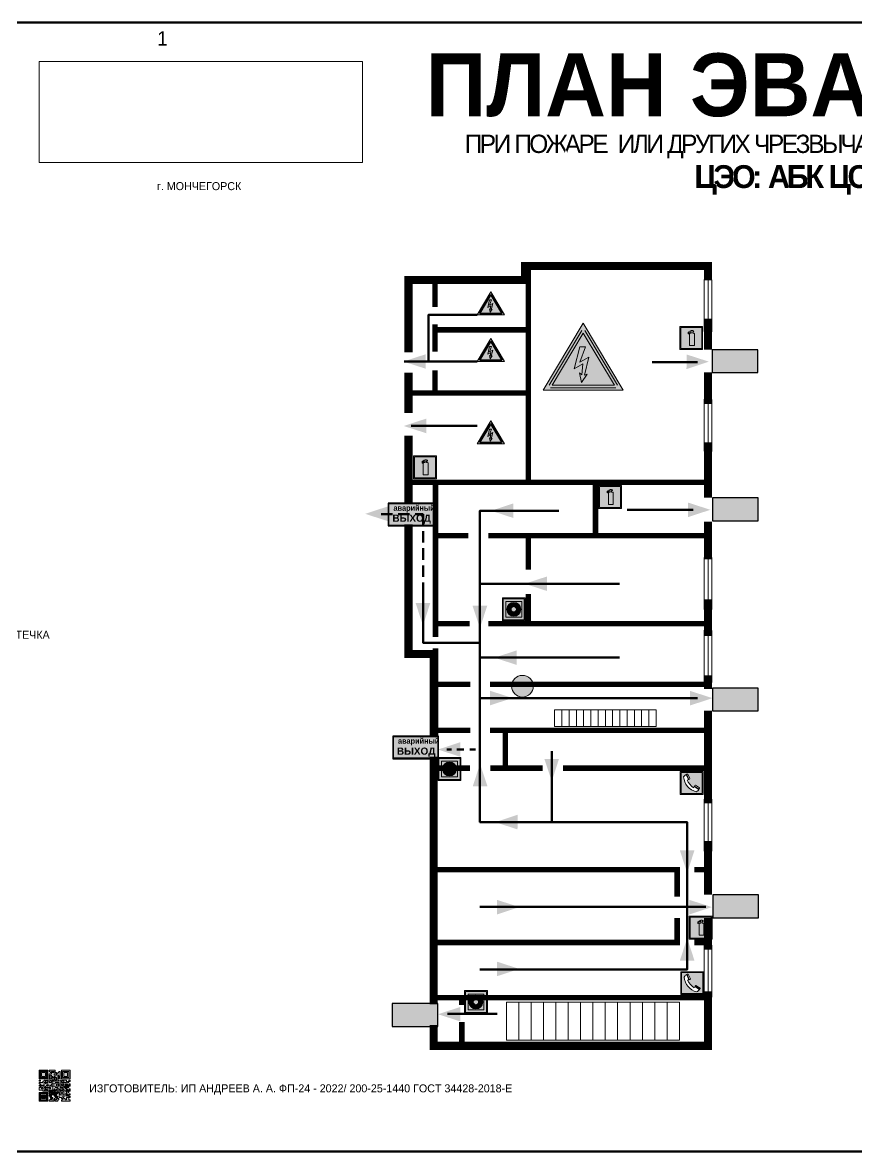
# Model space of a CAD drawing. Header units: millimetres. Extents: x 13114 to 67229, y 22859 to 38520.
# Drawn here: x 37731.3 to 38023.1, y 25084 to 25479 of the extents above; entities that cross this region are included whole.
import ezdxf

# ---------------------------------------------------------------- set-up
doc = ezdxf.new("R2010")
doc.units = ezdxf.units.MM
doc.linetypes.add('{ Wide Dash }', pattern=[12, 4, -2, 4, -2])
doc.layers.add('План_Штампы', color=7, linetype='Continuous')
doc.styles.add('обычный', font='arial.ttf')
picture_1 = doc.add_image_def('image1.jpg', size_in_pixel=(337, 105))

# ---------------------------------------------------------------- blocks, each defined once
blk = doc.blocks.new('QR')
at = {"lineweight": 0}
h = blk.add_hatch(color=256, dxfattribs=at)
h.dxf.hatch_style = 1
h.paths.add_polyline_path([(9241.16, 2687.38), (9242.01, 2687.38), (9242.01, 2687.83), (9241.59, 2687.83), (9241.59, 2688.68), (9239.45, 2688.68), (9239.45, 2688.25), (9239.86, 2688.25), (9239.86, 2687.83), (9240.29, 2687.83), (9240.29, 2688.25), (9241.16, 2688.25), (9241.16, 2687.83), (9240.29, 2687.83), (9240.29, 2687.38), (9239.45, 2687.38), (9239.45, 2685.22), (9238.57, 2685.22), (9238.57, 2684.8), (9239.02, 2684.8), (9239.02, 2684.37), (9238.13, 2684.37), (9238.13, 2683.92), (9239.02, 2683.92), (9239.02, 2683.5), (9239.44, 2683.5), (9239.44, 2682.64), (9239.87, 2682.64), (9239.87, 2682.18), (9239.44, 2682.18), (9239.44, 2682.64), (9238.13, 2682.64), (9238.13, 2681.76), (9237.71, 2681.76), (9237.71, 2682.64), (9238.13, 2682.64), (9238.13, 2683.07), (9237.27, 2683.07), (9237.27, 2683.51), (9237.71, 2683.51), (9237.71, 2684.37), (9238.13, 2684.37), (9238.13, 2685.22), (9237.71, 2685.22), (9237.71, 2684.8), (9237.28, 2684.8), (9237.28, 2684.38), (9235.98, 2684.38), (9235.98, 2683.92), (9236.4, 2683.92), (9236.4, 2683.49), (9236.84, 2683.49), (9236.84, 2683.07), (9236.4, 2683.07), (9236.4, 2682.64), (9235.98, 2682.64), (9235.98, 2681.76), (9237.29, 2681.76), (9237.29, 2681.33), (9239.43, 2681.33), (9239.43, 2681.76), (9240.74, 2681.76), (9240.74, 2683.05), (9239.87, 2683.05), (9239.87, 2683.5), (9240.29, 2683.5), (9240.29, 2683.91), (9240.74, 2683.91), (9240.74, 2684.81), (9240.29, 2684.81), (9240.29, 2684.79), (9240.29, 2684.37), (9239.45, 2684.37), (9239.45, 2684.8), (9239.87, 2684.8), (9239.87, 2685.21), (9240.74, 2685.21), (9240.74, 2686.1), (9240.29, 2686.1), (9240.29, 2685.64), (9239.86, 2685.64), (9239.86, 2686.95), (9240.29, 2686.95), (9240.29, 2686.52), (9240.74, 2686.52), (9240.74, 2686.1), (9241.16, 2686.1), (9241.16, 2686.53), (9241.59, 2686.53), (9241.59, 2686.1), (9242.02, 2686.1), (9242.02, 2685.21), (9241.59, 2685.21), (9241.59, 2686.1), (9241.16, 2686.1), (9241.16, 2685.21), (9240.74, 2685.21), (9240.74, 2684.81), (9242.89, 2684.81), (9242.89, 2685.22), (9242.47, 2685.22), (9242.47, 2686.11), (9242.89, 2686.11), (9242.89, 2686.52), (9242.46, 2686.52), (9242.46, 2686.95), (9242.89, 2686.95), (9242.89, 2686.52), (9243.32, 2686.52), (9243.32, 2688.26), (9242.9, 2688.26), (9242.9, 2687.83), (9242.47, 2687.83), (9242.47, 2687.38), (9242.01, 2687.38), (9242.01, 2686.94), (9241.16, 2686.94)])
h.paths.add_polyline_path([(9239.02, 2682.18), (9239.02, 2681.76), (9238.54, 2681.76), (9238.54, 2682.18)], flags=16)
h.paths.add_polyline_path([(9237.27, 2682.65), (9237.27, 2682.19), (9236.83, 2682.19), (9236.83, 2682.65)], flags=16)
h = blk.add_hatch(color=256, dxfattribs=at)
h.dxf.hatch_style = 1
h.paths.add_polyline_path([(9238.15, 2687.83), (9236.83, 2687.83), (9236.83, 2686.52), (9238.15, 2686.52)], flags=0)
h.paths.add_polyline_path([(9239.01, 2685.65), (9239.01, 2688.68), (9235.98, 2688.68), (9235.98, 2685.65)])
h.paths.add_polyline_path([(9236.41, 2686.1), (9236.41, 2688.26), (9238.56, 2688.26), (9238.56, 2686.1)], flags=16)
h.paths.add_polyline_path([(9236.83, 2686.52), (9236.83, 2687.83), (9238.15, 2687.83), (9238.15, 2686.52)], flags=0)
h = blk.add_hatch(color=256, dxfattribs=at)
h.dxf.hatch_style = 1
h.paths.add_polyline_path([(9243.32, 2686.11), (9242.89, 2686.11), (9242.89, 2685.64), (9243.32, 2685.64)])
h.paths.add_polyline_path([(9239.02, 2683.07), (9239.02, 2683.5), (9238.56, 2683.5), (9238.56, 2683.07)])
h.paths.add_polyline_path([(9236.4, 2684.8), (9236.4, 2685.22), (9235.98, 2685.22), (9235.98, 2684.8)])
h.paths.add_polyline_path([(9236.4, 2683.07), (9236.4, 2683.49), (9235.98, 2683.49), (9235.98, 2683.07)])
h = blk.add_hatch(color=256, dxfattribs=at)
h.dxf.hatch_style = 1
h.paths.add_polyline_path([(9238.15, 2686.52), (9238.15, 2687.83), (9236.83, 2687.83), (9236.83, 2686.52)])
h.paths.add_polyline_path([(9245.91, 2686.52), (9245.91, 2687.83), (9244.59, 2687.83), (9244.59, 2686.52)], flags=0)
h.paths.add_polyline_path([(9246.77, 2685.65), (9246.77, 2688.68), (9243.74, 2688.68), (9243.74, 2685.65)])
h.paths.add_polyline_path([(9244.17, 2686.1), (9244.17, 2688.26), (9246.32, 2688.26), (9246.32, 2686.1)], flags=16)
h.paths.add_polyline_path([(9244.59, 2686.52), (9244.59, 2687.83), (9245.91, 2687.83), (9245.91, 2686.52)], flags=0)
h = blk.add_hatch(color=256, dxfattribs=at)
h.dxf.hatch_style = 1
h.paths.add_polyline_path([(9240.75, 2681.76), (9240.75, 2681.35), (9241.17, 2681.35), (9241.17, 2681.76)])
h.paths.add_polyline_path([(9241.6, 2682.18), (9241.17, 2682.18), (9241.17, 2681.76), (9241.6, 2681.76)])
h.paths.add_polyline_path([(9242.47, 2681.34), (9242.47, 2682.19), (9242.02, 2682.19), (9242.02, 2681.76), (9241.6, 2681.76), (9241.6, 2681.34)])
h.paths.add_polyline_path([(9239.87, 2678.3), (9239.44, 2678.3), (9239.44, 2677.89), (9241.17, 2677.89), (9241.17, 2678.3), (9240.28, 2678.3), (9240.28, 2678.73), (9239.87, 2678.73)])
h.paths.add_polyline_path([(9240.75, 2678.73), (9240.75, 2679.19), (9240.28, 2679.19), (9240.28, 2678.73)])
h.paths.add_polyline_path([(9241.6, 2678.73), (9241.17, 2678.73), (9241.17, 2678.3), (9241.6, 2678.3)])
h.paths.add_polyline_path([(9242.02, 2678.3), (9241.6, 2678.3), (9241.6, 2677.89), (9242.48, 2677.89), (9242.48, 2678.31), (9242.9, 2678.31), (9242.9, 2678.73), (9242.02, 2678.73)])
h.paths.add_polyline_path([(9246.36, 2684.37), (9246.36, 2684.79), (9245.93, 2684.79), (9245.93, 2684.37)])
h.paths.add_polyline_path([(9246.78, 2685.2), (9246.36, 2685.2), (9246.36, 2684.79), (9246.78, 2684.79)])
h.paths.add_polyline_path([(9245.91, 2687.83), (9244.59, 2687.83), (9244.59, 2686.52), (9245.91, 2686.52)])
h = blk.add_hatch(color=256, dxfattribs=at)
h.dxf.hatch_style = 1
h.paths.add_polyline_path([(9243.32, 2682.64), (9243.32, 2683.07), (9244.62, 2683.07), (9244.62, 2684.37), (9243.74, 2684.37), (9243.74, 2684.8), (9244.62, 2684.8), (9244.62, 2684.37), (9245.48, 2684.37), (9245.48, 2685.22), (9243.32, 2685.22), (9243.32, 2683.5), (9242.89, 2683.5), (9242.89, 2683.06), (9242.01, 2683.06), (9242.01, 2683.91), (9242.47, 2683.91), (9242.47, 2683.5), (9242.89, 2683.5), (9242.89, 2684.38), (9241.59, 2684.38), (9241.59, 2683.91), (9240.74, 2683.91), (9240.74, 2683.05), (9241.59, 2683.05), (9241.59, 2682.64), (9242.47, 2682.64), (9242.47, 2682.19), (9242.91, 2682.19), (9242.91, 2681.34), (9242.48, 2681.34), (9242.48, 2680.91), (9242.91, 2680.91), (9242.91, 2679.17), (9243.75, 2679.17), (9243.75, 2678.73), (9244.2, 2678.73), (9244.2, 2678.3), (9243.75, 2678.3), (9243.75, 2677.88), (9246.78, 2677.88), (9246.78, 2678.3), (9246.35, 2678.3), (9246.35, 2679.19), (9245.48, 2679.19), (9245.48, 2678.31), (9245.05, 2678.31), (9245.05, 2678.73), (9244.62, 2678.73), (9244.62, 2679.19), (9244.2, 2679.19), (9244.2, 2679.61), (9245.05, 2679.61), (9245.05, 2680.46), (9245.48, 2680.46), (9245.48, 2681.34), (9245.04, 2681.34), (9245.04, 2681.76), (9244.63, 2681.76), (9244.63, 2682.19), (9244.21, 2682.19), (9244.21, 2681.76), (9243.32, 2681.76), (9243.32, 2682.19), (9244.21, 2682.19), (9244.21, 2682.64)])
h.paths.add_polyline_path([(9243.75, 2683.49), (9243.75, 2683.92), (9244.21, 2683.92), (9244.21, 2683.49)], flags=16)
h.paths.add_polyline_path([(9243.32, 2681.34), (9244.63, 2681.34), (9244.63, 2680.04), (9243.32, 2680.04)], flags=16)
h.paths.add_polyline_path([(9243.76, 2680.89), (9244.18, 2680.89), (9244.18, 2680.48), (9243.76, 2680.48)], flags=0)
h = blk.add_hatch(color=256, dxfattribs=at)
h.dxf.hatch_style = 1
h.paths.add_polyline_path([(9246.36, 2683.07), (9246.78, 2683.07), (9246.78, 2683.92), (9246.36, 2683.92), (9246.36, 2683.49), (9245.92, 2683.49), (9245.92, 2683.92), (9245.06, 2683.92), (9245.06, 2683.49), (9245.48, 2683.49), (9245.48, 2683.07), (9244.62, 2683.07), (9244.62, 2682.65), (9245.05, 2682.65), (9245.05, 2682.18), (9245.48, 2682.18), (9245.48, 2682.65), (9246.36, 2682.65)])
h.paths.add_polyline_path([(9246.78, 2682.18), (9246.36, 2682.18), (9246.36, 2681.75), (9245.92, 2681.75), (9245.92, 2682.18), (9245.48, 2682.18), (9245.48, 2681.34), (9245.48, 2681.34), (9245.94, 2681.34), (9245.94, 2680.91), (9246.36, 2680.91), (9246.36, 2681.34), (9246.78, 2681.34)])
h = blk.add_hatch(color=256, dxfattribs=at)
h.dxf.hatch_style = 1
h.paths.add_polyline_path([(9235.98, 2680.9), (9235.98, 2677.86), (9239.02, 2677.86), (9239.02, 2680.9)])
h.paths.add_polyline_path([(9238.57, 2680.48), (9238.57, 2678.32), (9236.41, 2678.32), (9236.41, 2680.48)], flags=16)
h.paths.add_polyline_path([(9238.15, 2680.05), (9238.15, 2678.74), (9236.83, 2678.74), (9236.83, 2680.05)], flags=0)
h = blk.add_hatch(color=256, dxfattribs=at)
h.dxf.hatch_style = 1
h.paths.add_polyline_path([(9238.15, 2680.05), (9236.83, 2680.05), (9236.83, 2678.74), (9238.15, 2678.74)])
h = blk.add_hatch(color=256, dxfattribs=at)
h.dxf.hatch_style = 1
h.paths.add_polyline_path([(9242.02, 2680.46), (9242.48, 2680.46), (9242.48, 2680.91), (9241.58, 2680.91), (9241.58, 2681.35), (9241.17, 2681.35), (9241.17, 2680.91), (9240.75, 2680.91), (9240.75, 2681.33), (9239.43, 2681.33), (9239.43, 2680.46), (9239.86, 2680.46), (9239.86, 2680.92), (9240.3, 2680.92), (9240.3, 2680.46), (9239.86, 2680.46), (9239.86, 2680.04), (9239.44, 2680.04), (9239.44, 2679.62), (9239.86, 2679.62), (9239.86, 2679.19), (9240.29, 2679.19), (9240.29, 2680.03), (9241.18, 2680.03), (9241.18, 2680.47), (9241.6, 2680.47), (9241.6, 2680.03), (9241.18, 2680.03), (9241.18, 2679.61), (9241.6, 2679.61), (9241.6, 2679.19), (9242.47, 2679.19), (9242.47, 2679.6), (9242.02, 2679.6)])
h = blk.add_hatch(color=256, dxfattribs=at)
h.dxf.hatch_style = 1
h.paths.add_polyline_path([(9244.18, 2680.48), (9244.18, 2680.89), (9243.76, 2680.89), (9243.76, 2680.48)])
h = blk.add_hatch(color=256, dxfattribs=at)
h.dxf.hatch_style = 1
h.paths.add_polyline_path([(9245.93, 2680.04), (9245.93, 2680.46), (9245.48, 2680.46), (9245.48, 2679.62), (9246.35, 2679.62), (9246.35, 2680.04)])
h.paths.add_polyline_path([(9246.78, 2680.04), (9246.78, 2680.46), (9246.35, 2680.46), (9246.35, 2680.04)])
h.paths.add_polyline_path([(9246.78, 2679.18), (9246.78, 2679.62), (9246.35, 2679.62), (9246.35, 2679.18)])
for points in [[(9237.71, 2685.22), (9238.13, 2685.22), (9238.13, 2684.37), (9237.71, 2684.37), (9237.71, 2683.51), (9237.27, 2683.51), (9237.27, 2683.07), (9238.13, 2683.07), (9238.13, 2682.64), (9237.71, 2682.64), (9237.71, 2681.76), (9238.13, 2681.76), (9238.13, 2682.64), (9239.44, 2682.64), (9239.44, 2683.5), (9239.02, 2683.5), (9239.02, 2683.07), (9238.56, 2683.07), (9238.56, 2683.5), (9239.02, 2683.5), (9239.02, 2683.92), (9238.13, 2683.92), (9238.13, 2684.37), (9239.02, 2684.37), (9239.02, 2684.8), (9238.57, 2684.8), (9238.57, 2685.22), (9239.45, 2685.22), (9239.45, 2687.38), (9240.29, 2687.38), (9240.29, 2687.83), (9239.86, 2687.83), (9239.86, 2688.25), (9239.45, 2688.25), (9239.45, 2688.68), (9241.59, 2688.68), (9241.59, 2687.83), (9242.01, 2687.83), (9242.01, 2687.38), (9242.47, 2687.38), (9242.47, 2687.83), (9242.9, 2687.83), (9242.9, 2688.26), (9243.32, 2688.26), (9243.32, 2686.52), (9242.89, 2686.52), (9242.89, 2686.11), (9243.32, 2686.11), (9243.32, 2685.64), (9242.89, 2685.64), (9242.89, 2686.11), (9242.47, 2686.11), (9242.47, 2685.22), (9242.89, 2685.22), (9242.89, 2684.81), (9240.74, 2684.81), (9240.74, 2683.91), (9241.59, 2683.91), (9241.59, 2684.38), (9242.89, 2684.38), (9242.89, 2683.5), (9242.47, 2683.5), (9242.47, 2683.91), (9242.01, 2683.91), (9242.01, 2683.06), (9242.89, 2683.06), (9242.89, 2683.5), (9243.32, 2683.5), (9243.32, 2685.22), (9245.48, 2685.22), (9245.48, 2684.37), (9244.62, 2684.37), (9244.62, 2683.07), (9245.48, 2683.07), (9245.48, 2683.49), (9245.06, 2683.49), (9245.06, 2683.92), (9245.92, 2683.92), (9245.92, 2683.49), (9246.36, 2683.49), (9246.36, 2683.92), (9246.78, 2683.92), (9246.78, 2683.07), (9246.36, 2683.07), (9246.36, 2682.65), (9245.48, 2682.65), (9245.48, 2682.18), (9245.92, 2682.18), (9245.92, 2681.75), (9246.36, 2681.75), (9246.36, 2682.18), (9246.78, 2682.18), (9246.78, 2681.34), (9246.36, 2681.34), (9246.36, 2680.91), (9245.94, 2680.91), (9245.94, 2681.34), (9245.48, 2681.34), (9245.48, 2680.46), (9245.93, 2680.46), (9245.93, 2680.04), (9246.35, 2680.04), (9246.35, 2680.46), (9246.78, 2680.46), (9246.78, 2680.04), (9246.78, 2680.04), (9246.35, 2680.04), (9246.35, 2679.62), (9246.78, 2679.62), (9246.78, 2679.18), (9246.35, 2679.18), (9246.35, 2678.3), (9246.78, 2678.3), (9246.78, 2677.88), (9243.75, 2677.88), (9243.75, 2678.3), (9244.2, 2678.3), (9244.2, 2678.73), (9243.75, 2678.73), (9243.75, 2679.17), (9242.91, 2679.17), (9242.91, 2680.91), (9242.48, 2680.91), (9242.48, 2680.46), (9242.02, 2680.46), (9242.02, 2679.6), (9242.47, 2679.6), (9242.47, 2679.19), (9241.6, 2679.19), (9241.6, 2679.61), (9241.18, 2679.61), (9241.18, 2680.03), (9240.29, 2680.03), (9240.29, 2679.19), (9240.75, 2679.19), (9240.75, 2678.73), (9240.28, 2678.73), (9240.28, 2678.3), (9241.17, 2678.3), (9241.17, 2678.73), (9241.6, 2678.73), (9241.6, 2678.3), (9242.02, 2678.3), (9242.02, 2678.73), (9242.9, 2678.73), (9242.9, 2678.31), (9242.48, 2678.31), (9242.48, 2677.89), (9241.6, 2677.89), (9241.6, 2678.3), (9241.17, 2678.3), (9241.17, 2677.89), (9239.44, 2677.89), (9239.44, 2678.3), (9239.87, 2678.3), (9239.87, 2678.73), (9240.28, 2678.73), (9240.28, 2679.19), (9240.29, 2679.19), (9239.86, 2679.19), (9239.86, 2679.62), (9239.44, 2679.62), (9239.44, 2680.04), (9239.86, 2680.04), (9239.86, 2680.46), (9239.43, 2680.46), (9239.43, 2681.33), (9237.29, 2681.33), (9237.29, 2681.76), (9235.98, 2681.76), (9235.98, 2682.64), (9236.4, 2682.64), (9236.4, 2683.07), (9235.98, 2683.07), (9235.98, 2683.49), (9236.4, 2683.49), (9236.4, 2683.92), (9235.98, 2683.92), (9235.98, 2684.38), (9237.28, 2684.38), (9237.28, 2684.8), (9237.71, 2684.8), (9237.71, 2685.22), (9237.92, 2685.22)], [(9240.74, 2686.1), (9240.74, 2686.52), (9240.29, 2686.52), (9240.29, 2686.95), (9239.86, 2686.95), (9239.86, 2685.64), (9240.29, 2685.64), (9240.29, 2686.1), (9240.74, 2686.1), (9240.74, 2686.52)], [(9240.74, 2683.05), (9240.74, 2681.76), (9239.43, 2681.76), (9239.43, 2681.33), (9240.75, 2681.33), (9240.75, 2681.35), (9240.75, 2680.91), (9241.17, 2680.91), (9241.17, 2681.35), (9241.58, 2681.35), (9241.58, 2680.91), (9242.48, 2680.91), (9242.48, 2681.34), (9242.91, 2681.34), (9242.91, 2682.19), (9242.47, 2682.19), (9242.47, 2682.64), (9241.59, 2682.64), (9241.59, 2683.05), (9240.74, 2683.05)], [(9240.74, 2685.21), (9239.87, 2685.21), (9239.87, 2684.8), (9239.45, 2684.8), (9239.45, 2684.37), (9240.29, 2684.37), (9240.29, 2684.79), (9240.29, 2684.81), (9240.74, 2684.81), (9240.74, 2685.21), (9239.87, 2685.21)], [(9240.74, 2683.91), (9240.29, 2683.91), (9240.29, 2683.5), (9239.87, 2683.5), (9239.87, 2683.05), (9240.74, 2683.05), (9240.74, 2683.91)], [(9241.6, 2681.76), (9242.02, 2681.76), (9242.02, 2682.19), (9242.47, 2682.19), (9242.47, 2681.34), (9241.6, 2681.34), (9241.6, 2681.76)], [(9244.62, 2683.07), (9243.32, 2683.07), (9243.32, 2682.64), (9244.21, 2682.64), (9244.21, 2682.19), (9243.32, 2682.19), (9243.32, 2681.76), (9244.21, 2681.76), (9244.21, 2682.19), (9244.63, 2682.19), (9244.63, 2681.76), (9245.04, 2681.76), (9245.04, 2681.34), (9245.48, 2681.34)], [(9244.62, 2684.37), (9244.62, 2684.8), (9243.74, 2684.8), (9243.74, 2684.37), (9244.62, 2684.37)], [(9245.48, 2682.18), (9245.05, 2682.18), (9245.05, 2682.65), (9244.62, 2682.65), (9244.62, 2683.07)], [(9245.48, 2682.18), (9245.48, 2681.34)], [(9239.86, 2680.46), (9239.86, 2680.92), (9240.3, 2680.92), (9240.3, 2680.46), (9239.86, 2680.46)], [(9245.48, 2680.46), (9245.05, 2680.46), (9245.05, 2679.61), (9244.2, 2679.61), (9244.2, 2679.19), (9244.62, 2679.19), (9244.62, 2678.73), (9245.05, 2678.73), (9245.05, 2678.31), (9245.48, 2678.31), (9245.48, 2679.19), (9246.35, 2679.19), (9246.35, 2679.07)], [(9246.35, 2679.62), (9245.48, 2679.62), (9245.48, 2680.46)], [(9245.48, 2680.46), (9245.48, 2679.62), (9246.35, 2679.62), (9246.35, 2680.04), (9245.93, 2680.04), (9245.93, 2680.46), (9245.48, 2680.46), (9245.48, 2679.62)], [(9246.35, 2679.62), (9246.35, 2679.18)]]:
    blk.add_lwpolyline(points, dxfattribs=at)
for points in [[(9235.98, 2685.65), (9239.01, 2685.65), (9239.01, 2688.68), (9235.98, 2688.68)], [(9236.41, 2688.26), (9238.56, 2688.26), (9238.56, 2686.1), (9236.41, 2686.1)], [(9236.83, 2687.83), (9238.15, 2687.83), (9238.15, 2686.52), (9236.83, 2686.52)], [(9240.29, 2687.83), (9241.16, 2687.83), (9241.16, 2688.25), (9240.29, 2688.25)], [(9240.29, 2688.25), (9241.16, 2688.25), (9241.16, 2687.83), (9240.29, 2687.83)], [(9241.16, 2686.1), (9240.74, 2686.1), (9240.74, 2685.21), (9241.16, 2685.21)], [(9242.01, 2687.38), (9241.16, 2687.38), (9241.16, 2686.94), (9242.01, 2686.94)], [(9241.16, 2687.38), (9242.01, 2687.38), (9242.01, 2686.94), (9241.16, 2686.94)], [(9241.16, 2686.53), (9241.59, 2686.53), (9241.59, 2686.1), (9241.16, 2686.1)], [(9241.59, 2686.1), (9242.02, 2686.1), (9242.02, 2685.21), (9241.59, 2685.21)], [(9242.89, 2686.52), (9242.46, 2686.52), (9242.46, 2686.95), (9242.89, 2686.95)], [(9243.74, 2685.65), (9246.77, 2685.65), (9246.77, 2688.68), (9243.74, 2688.68)], [(9244.17, 2688.26), (9246.32, 2688.26), (9246.32, 2686.1), (9244.17, 2686.1)], [(9244.59, 2687.83), (9245.91, 2687.83), (9245.91, 2686.52), (9244.59, 2686.52)], [(9235.98, 2684.8), (9236.4, 2684.8), (9236.4, 2685.22), (9235.98, 2685.22)], [(9236.4, 2683.07), (9236.84, 2683.07), (9236.84, 2683.49), (9236.4, 2683.49)], [(9236.83, 2682.19), (9237.27, 2682.19), (9237.27, 2682.65), (9236.83, 2682.65)], [(9238.54, 2682.18), (9239.02, 2682.18), (9239.02, 2681.76), (9238.54, 2681.76)], [(9239.44, 2682.64), (9239.87, 2682.64), (9239.87, 2682.18), (9239.44, 2682.18)], [(9241.17, 2682.18), (9241.6, 2682.18), (9241.6, 2681.76), (9241.17, 2681.76)], [(9243.75, 2683.92), (9244.21, 2683.92), (9244.21, 2683.49), (9243.75, 2683.49)], [(9245.93, 2684.79), (9246.36, 2684.79), (9246.36, 2684.37), (9245.93, 2684.37)], [(9246.36, 2685.2), (9246.78, 2685.2), (9246.78, 2684.79), (9246.36, 2684.79)], [(9235.98, 2677.86), (9239.02, 2677.86), (9239.02, 2680.9), (9235.98, 2680.9)], [(9236.41, 2680.48), (9238.57, 2680.48), (9238.57, 2678.32), (9236.41, 2678.32)], [(9236.83, 2680.05), (9238.15, 2680.05), (9238.15, 2678.74), (9236.83, 2678.74)], [(9240.75, 2681.76), (9241.17, 2681.76), (9241.17, 2681.35), (9240.75, 2681.35)], [(9241.18, 2680.03), (9241.6, 2680.03), (9241.6, 2680.47), (9241.18, 2680.47)], [(9243.32, 2680.04), (9244.63, 2680.04), (9244.63, 2681.34), (9243.32, 2681.34)], [(9243.76, 2680.89), (9244.18, 2680.89), (9244.18, 2680.48), (9243.76, 2680.48)]]:
    blk.add_lwpolyline(points, close=True, dxfattribs=at)
blk = doc.blocks.new('A$C54414219')
at = {"true_color": 0xffffff}
h = blk.add_hatch(color=7, dxfattribs=at)
h.paths.add_polyline_path([(2.39, -9.45), (2.39, -18.3), (11.23, -18.3), (11.23, -9.45)], flags=0)
h.paths.add_polyline_path([(10.71, -13.87, -1), (2.92, -13.87, -1)], flags=0)
h.paths.add_polyline_path([(8.3, -13.87, -1), (5.33, -13.87, -1)], flags=0)
h.paths.add_polyline_path([(0.41, -7.47), (0.41, -20.27), (13.21, -20.27), (13.21, -7.47)])
h.paths.add_polyline_path([(0.92, -19.77), (12.71, -19.77), (12.71, -7.98), (0.92, -7.98)], flags=16)
h.paths.add_polyline_path([(11.23, -9.45), (11.23, -18.3), (2.39, -18.3), (2.39, -9.45)], flags=0)
at = {"lineweight": 5}
h = blk.add_hatch(color=242, dxfattribs=at)
h.paths.add_polyline_path([(12.71, -7.98), (0.92, -7.98), (0.92, -19.77), (12.71, -19.77)])
h.paths.add_polyline_path([(11.23, -18.3), (2.39, -18.3), (2.39, -9.45), (11.23, -9.45)], flags=16)
h.paths.add_polyline_path([(10.71, -13.87, -1), (2.92, -13.87, -1)], flags=0)
h.paths.add_polyline_path([(8.3, -13.87, -1), (5.33, -13.87, -1)], flags=0)
at = {"true_color": 0xffffff}
h = blk.add_hatch(color=7, dxfattribs=at)
h.paths.add_polyline_path([(2.39, -9.45), (2.39, -18.3), (11.23, -18.3), (11.23, -9.45)])
h.paths.add_polyline_path([(10.71, -13.87, -1), (2.92, -13.87, -1)], flags=16)
h.paths.add_polyline_path([(8.3, -13.87, -1), (5.33, -13.87, -1)], flags=0)
at = {"lineweight": 5}
h = blk.add_hatch(color=242, dxfattribs=at)
h.paths.add_polyline_path([(2.92, -13.87, 1), (10.71, -13.87, 1)])
h.paths.add_polyline_path([(8.3, -13.87, -1), (5.33, -13.87, -1)], flags=16)
at = {"color": 242, "lineweight": 5}
for p, q in [((0.41, -20.27), (0.41, -7.47)), ((0.41, -7.47), (13.21, -7.47)), ((0.41, -7.47), (13.21, -7.47)), ((13.21, -20.27), (13.21, -7.47)), ((0.41, -20.27), (13.21, -20.27))]:
    blk.add_line(p, q, dxfattribs=at)
for points in [[(0.92, -7.98), (12.71, -7.98), (12.71, -19.77), (0.92, -19.77)], [(2.39, -9.45), (11.23, -9.45), (11.23, -18.3), (2.39, -18.3)]]:
    blk.add_lwpolyline(points, close=True, dxfattribs=at)
for radius in [3.89, 1.49]:
    blk.add_circle((6.81, -13.87), radius, dxfattribs=at)
blk = doc.blocks.new('A$C7B8C2D5B')
at = {"lineweight": 0}
h = blk.add_hatch(color=5, dxfattribs=at)
h.dxf.hatch_style = 1
h.paths.add_polyline_path([(1.4, -3.02, 1), (-2.11, -3.02, 1)])
at = {"color": 5, "lineweight": 0}
blk.add_circle((-0.36, -3.02), 1.75, dxfattribs=at)
blk = doc.blocks.new('A$C41C009D9')
at = {"true_color": 0xffffff}
blk.add_hatch(color=7, dxfattribs=at).paths.add_polyline_path([(0, 8), (-16, 8), (-16, 0), (0, 0)])
h = blk.add_hatch(color=126)
h.dxf.hatch_style = 1
h.paths.add_polyline_path([(-15.8, 7.8), (-15.8, 0.2), (-0.2, 0.2), (-0.2, 7.8)])
at = {"color": 126}
for points in [[(-16, 0), (0, 0), (0, 8), (-16, 8)], [(-16, 0), (0, 0), (0, 8), (-16, 8)], [(-15.8, 7.8), (-0.2, 7.8), (-0.2, 0.2), (-15.8, 0.2)]]:
    blk.add_lwpolyline(points, close=True, dxfattribs=at)
at = {"color": 7, "true_color": 0xffffff, "insert": (-15.8, 7.3), "char_height": 2.5, "width": 15.5999, "attachment_point": 1, "style": 'обычный'}
blk.add_mtext('\\pi1.6133;{\\fArial|b1|i0|c204|p34;\\H0.8x;\\W0.8;аварийный\\H1.25x;\\W1;\\P\\pi1.2327;ВЫХОД}', dxfattribs=at)
blk = doc.blocks.new('A$C7B4425F7')
at = {"true_color": 0xffffff}
blk.add_hatch(color=7, dxfattribs=at).paths.add_polyline_path([(0, 0), (-16, 0), (-16, -8), (0, -8)])
h = blk.add_hatch(color=126)
h.paths.add_polyline_path([(-0.2, -0.2), (-15.8, -0.2), (-15.8, -7.8), (-0.2, -7.8)])
h.paths.add_polyline_path([(-11.76, -2.03), (-11.76, -3.66), (-11.17, -3.66, -0.568275), (-11.17, -6.18), (-12.58, -6.18), (-12.58, -2.03)], flags=16)
h.paths.add_polyline_path([(-13.33, -4.12, -0.495768), (-13.59, -6.18), (-15.03, -6.18), (-15.03, -2.03), (-13.59, -2.03, -0.487973)], flags=16)
h.paths.add_polyline_path([(-10.25, -2.03), (-9.48, -2.03), (-9.48, -6.18), (-10.25, -6.18)], flags=16)
h.paths.add_polyline_path([(-13.84, -3.69), (-14.24, -3.69), (-14.24, -3.03), (-13.9, -3.03, -0.692621)], flags=0)
h.paths.add_polyline_path([(-9.15, -2.03), (-8.4, -2.03), (-8.04, -3.07), (-7.68, -2.03), (-6.93, -2.03), (-7.64, -4.1), (-6.93, -6.18), (-7.68, -6.18), (-8.04, -5.14), (-8.4, -6.18), (-9.15, -6.18), (-8.44, -4.1)], flags=16)
h.paths.add_polyline_path([(-11.76, -4.46), (-11.42, -4.46, -0.692621), (-11.36, -5.12), (-11.76, -5.12)], flags=0)
h.paths.add_polyline_path([(-13.9, -5.2), (-14.24, -5.2), (-14.24, -4.55), (-13.84, -4.55, -0.708038)], flags=0)
edge = h.paths.add_edge_path(flags=16)
edge.add_ellipse((-5.51, -4.08), major_axis=(0, 2.05), ratio=0.586184, start_angle=0, end_angle=360)
edge = h.paths.add_edge_path(flags=0)
edge.add_ellipse((-5.51, -4.08), major_axis=(0, 1.14), ratio=0.454828, start_angle=0, end_angle=360)
h.paths.add_polyline_path([(-4.13, -4.96, 0.377264), (-3.48, -4.52, 0.0555), (-3.16, -2.03), (-1.66, -2.03), (-1.66, -4.96), (-0.96, -4.96), (-0.96, -7.01), (-1.75, -7.01), (-1.75, -6.18), (-3.3, -6.18), (-3.3, -7.02), (-4.13, -7.02)], flags=16)
h.paths.add_polyline_path([(-2.73, -2.91), (-2.28, -2.91), (-2.28, -4.96), (-3.05, -4.96, 0.079136)], flags=0)
at = {"color": 126}
blk.add_lwpolyline([(-16, -8), (0, -8), (0, 0), (-16, 0)], close=True, dxfattribs=at)
blk = doc.blocks.new('A$C3E6D3DDE')
at = {"lineweight": 5}
h = blk.add_hatch(color=40, dxfattribs=at)
h.paths.add_polyline_path([(24.1, 1.45), (16.46, -11.35), (31.74, -11.35)])
h.paths.add_polyline_path([(24.09, -0.46), (30.03, -10.41), (18.14, -10.41)], flags=16)
h.paths.add_polyline_path([(24.54, -3.08), (23.41, -6.02), (25.13, -5.01), (24.33, -8.5), (24.82, -8.27), (23.79, -9.86), (23.4, -8.04), (23.8, -8.43), (24.04, -6.29), (22.39, -7.25), (23.44, -3.08)], flags=0)
h = blk.add_hatch(color=256, dxfattribs=at)
h.paths.add_polyline_path([(24.37, 0.03, 0.567511), (23.82, 0.03), (17.59, -10.4, 0.582454), (17.86, -10.88), (30.32, -10.88, 0.582149), (30.6, -10.4)])
h.paths.add_polyline_path([(24.09, -0.46), (18.14, -10.41), (30.03, -10.41)], flags=16)
h.paths.add_polyline_path([(24.54, -3.08), (23.41, -6.02), (25.13, -5.01), (24.33, -8.5), (24.82, -8.27), (23.79, -9.86), (23.4, -8.04), (23.8, -8.43), (24.04, -6.29), (22.39, -7.25), (23.44, -3.08)], flags=0)
h = blk.add_hatch(color=40, dxfattribs=at)
h.paths.add_polyline_path([(24.09, -0.46), (18.14, -10.41), (30.03, -10.41)])
h.paths.add_polyline_path([(24.82, -8.27), (23.79, -9.86), (23.4, -8.04), (23.8, -8.43), (24.04, -6.29), (22.39, -7.25), (23.44, -3.08), (24.54, -3.08), (23.41, -6.02), (25.13, -5.01), (24.33, -8.5)], flags=16)
at = {"color": 40, "lineweight": 5}
for p, q in [((16.46, -11.35), (24.1, 1.45)), ((24.1, 1.45), (31.74, -11.35))]:
    blk.add_line(p, q, dxfattribs=at)
at = {"lineweight": 5}
for p, q in [((17.59, -10.4), (23.82, 0.03)), ((24.37, 0.03), (30.6, -10.4)), ((18.14, -10.41), (24.09, -0.46)), ((24.09, -0.46), (30.03, -10.41)), ((23.44, -3.08), (22.39, -7.25)), ((23.41, -6.02), (24.54, -3.08)), ((24.54, -3.08), (23.44, -3.08)), ((22.39, -7.25), (24.04, -6.29)), ((25.13, -5.01), (23.41, -6.02)), ((24.04, -6.29), (23.8, -8.43)), ((24.33, -8.5), (25.13, -5.01)), ((23.8, -8.43), (23.4, -8.04)), ((23.4, -8.04), (23.79, -9.86)), ((23.79, -9.86), (24.82, -8.27)), ((24.82, -8.27), (24.33, -8.5)), ((18.14, -10.41), (30.03, -10.41)), ((17.86, -10.88), (30.32, -10.88))]:
    blk.add_line(p, q, dxfattribs=at)
at = {"color": 50, "lineweight": 5}
blk.add_line((31.74, -11.35), (16.46, -11.35), dxfattribs=at)
blk = doc.blocks.new('A$C456E1F9C')
at = {"lineweight": 5}
h = blk.add_hatch(color=242, dxfattribs=at)
h.paths.add_polyline_path([(0.51, -1.47), (0.51, -13.26), (12.29, -13.26), (12.29, -1.47)])
h.paths.add_polyline_path([(5.42, -4.95, -0.254479), (4.78, -5.4), (3.52, -2.53, -0.209735), (4.23, -2.4)], flags=16)
h.paths.add_polyline_path([(8.53, -8.6), (10.87, -10.17), (10.54, -10.76), (8.03, -9.13, -0.192251)], flags=16)
h.paths.add_polyline_path([(4.61, -5.49, 0.005518), (3.87, -5.72, 0.128647), (7.49, -10.01, 0.00809), (7.83, -9.33), (10.47, -10.97, -0.16736), (8.99, -12.25, -0.327862), (1.95, -3.95, -0.166952), (3.36, -2.62)], flags=16)
at = {"color": 242, "lineweight": 5}
for p, q in [((0, -13.77), (0, -0.97)), ((12.8, -0.97), (0, -0.97)), ((4.61, -5.49), (3.36, -2.62)), ((3.52, -2.53), (4.78, -5.4)), ((4.23, -2.4), (5.42, -4.95)), ((12.8, -13.77), (12.8, -0.97)), ((7.83, -9.33), (10.47, -10.97)), ((8.03, -9.13), (10.54, -10.76)), ((10.81, -10.12), (8.53, -8.6)), ((10.54, -10.76), (10.8, -10.3)), ((10.8, -10.3), (10.81, -10.12)), ((0, -13.77), (12.8, -13.77))]:
    blk.add_line(p, q, dxfattribs=at)
blk.add_lwpolyline([(0.51, -1.47), (12.29, -1.47), (12.29, -13.26), (0.51, -13.26)], close=True, dxfattribs=at)
for centre, radius, start, end in [((4.59, -5.34), 2.99, 114.28453, 152.19739), ((11.12, -3.31), 9.19, 183.99153, 256.60086), ((4.02, -3.27), 0.891, 76.32839, 123.70924), ((14.98, -39.1), 35.17, 107.14873, 108.41345), ((13.86, -0.94), 11.08, 205.55365, 234.87622), ((4.68, -4.59), 0.824, 276.9621, 334.07228), ((-13.31, 0.8), 23.44, 332.54871, 334.40268), ((8.94, -9.5), 0.989, 114.40924, 157.93883), ((7.87, -9.46), 3, 291.92908, 329.9329)]:
    blk.add_arc(centre, radius, start, end, dxfattribs=at)
blk = doc.blocks.new('A$C3AD82952')
at = {"true_color": 0xf5f5ff}
h = blk.add_hatch(color=7, dxfattribs=at)
h.dxf.hatch_style = 1
h.paths.add_polyline_path([(8.21, 8.73, 0.414214), (7.89, 9.05), (7.22, 9.05), (7.22, 9.92), (7.59, 9.92, 1), (7.57, 10.36), (7.22, 10.36), (7.22, 10.6), (6.43, 10.6), (6.43, 10.36), (6.01, 10.36), (4.74, 9.59), (4.74, 8.69), (4.98, 8.73), (4.98, 9.26), (6.12, 9.91), (6.43, 9.91), (6.43, 9.05), (5.76, 9.05, 0.414214), (5.44, 8.73), (5.44, 2.2), (8.21, 2.2)], flags=0)
h.paths.add_polyline_path([(12.8, 12.8), (0, 12.8), (0, 0), (12.8, 0)])
h.paths.add_polyline_path([(0.51, 12.29), (12.29, 12.29), (12.29, 0.51), (0.51, 0.51)], flags=16)
h.paths.add_polyline_path([(4.74, 9.59), (6.01, 10.36), (6.43, 10.36), (6.43, 10.6), (7.22, 10.6), (7.22, 10.36), (7.59, 10.36, -0.94586), (7.59, 9.92), (7.22, 9.92), (7.22, 9.05), (7.89, 9.05, -0.414214), (8.21, 8.73), (8.21, 2.2), (5.44, 2.2), (5.44, 8.73, -0.414214), (5.76, 9.05), (6.43, 9.05), (6.43, 9.91), (6.12, 9.91), (4.98, 9.26), (4.98, 8.73), (4.74, 8.69)], flags=0)
h = blk.add_hatch(color=242)
h.dxf.hatch_style = 1
h.paths.add_polyline_path([(12.29, 12.29), (0.51, 12.29), (0.51, 0.51), (12.29, 0.51)])
h.paths.add_polyline_path([(4.74, 8.69), (4.74, 9.59), (6.01, 10.36), (6.43, 10.36), (6.43, 10.6), (7.22, 10.6), (7.22, 10.36), (7.59, 10.36, -0.94586), (7.59, 9.92), (7.22, 9.92), (7.22, 9.05), (7.89, 9.05, -0.414214), (8.21, 8.73), (8.21, 2.2), (5.44, 2.2), (5.44, 8.73, -0.414214), (5.76, 9.05), (6.43, 9.05), (6.43, 9.91), (6.12, 9.91), (4.98, 9.26), (4.98, 8.73)], flags=16)
h = blk.add_hatch(color=7, dxfattribs=at)
h.dxf.hatch_style = 1
h.paths.add_polyline_path([(8.21, 8.73, 0.414214), (7.89, 9.05), (7.22, 9.05), (7.22, 9.92), (7.59, 9.92, 1), (7.57, 10.36), (7.22, 10.36), (7.22, 10.6), (6.43, 10.6), (6.43, 10.36), (6.01, 10.36), (4.74, 9.59), (4.74, 8.69), (4.98, 8.73), (4.98, 9.26), (6.12, 9.91), (6.43, 9.91), (6.43, 9.05), (5.76, 9.05, 0.414214), (5.44, 8.73), (5.44, 2.2), (8.21, 2.2)])
at = {"color": 242, "lineweight": 5}
for p, q in [((0, 0), (0, 12.8)), ((0, 12.8), (12.8, 12.8)), ((12.8, 0), (12.8, 12.8)), ((6.01, 10.36), (4.74, 9.59)), ((4.74, 9.59), (4.74, 8.69)), ((4.74, 8.69), (4.98, 8.73)), ((4.98, 9.26), (6.12, 9.91)), ((4.98, 8.73), (4.98, 9.26)), ((5.44, 2.2), (5.44, 8.73)), ((5.76, 9.05), (6.43, 9.05)), ((6.01, 10.36), (6.43, 10.36)), ((6.12, 9.91), (6.43, 9.91)), ((7.22, 10.6), (6.43, 10.6)), ((6.43, 10.6), (6.43, 10.36)), ((6.43, 9.91), (6.43, 9.05)), ((7.22, 10.36), (7.22, 10.6)), ((7.59, 10.36), (7.22, 10.36)), ((7.22, 9.05), (7.22, 9.92)), ((7.59, 9.92), (7.22, 9.92)), ((7.89, 9.05), (7.22, 9.05)), ((8.21, 2.2), (8.21, 8.73)), ((0, 0), (12.8, 0)), ((5.44, 2.2), (8.21, 2.2))]:
    blk.add_line(p, q, dxfattribs=at)
blk.add_lwpolyline([(0.51, 12.29), (12.29, 12.29), (12.29, 0.51), (0.51, 0.51)], close=True, dxfattribs=at)
for centre, radius, start, end in [((5.76, 8.73), 0.32, 90, 180), ((7.58, 10.14), 0.223, 273.18746, 86.81254), ((7.89, 8.73), 0.32, 0, 90)]:
    blk.add_arc(centre, radius, start, end, dxfattribs=at)

msp = doc.modelspace()

# ---------------------------------------------------------------- linework, layer by layer
at = {"color": 6, "lineweight": 100}
for points in [[(37715.63, 25874), (38315.63, 25874), (38315.63, 25479), (37715.63, 25479)], [(37715.63, 25479), (38315.63, 25479), (38315.63, 25084), (37715.63, 25084)], [(37715.63, 25479), (38315.63, 25479), (38315.63, 25084), (37715.63, 25084)], [(37715.63, 25084), (38315.63, 25084), (38315.63, 24689), (37715.63, 24689)]]:
    msp.add_lwpolyline(points, close=True, dxfattribs=at)
at = {"lineweight": 100, "const_width": 2.85}
for points in [[(37972.59, 25393.84), (37907.15, 25393.84), (37907.15, 25388.9), (37866.34, 25388.9)], [(37971.16, 25388.75), (37971.16, 25393.84), (37971.16, 25393.84)], [(37866.34, 25390.3), (37866.34, 25363.65)], [(37971.16, 25364.5), (37971.16, 25375.4)], [(37866.34, 25356.52), (37866.34, 25342.41)], [(37971.16, 25345.53), (37971.16, 25356.6)], [(37866.34, 25334.41), (37866.34, 25310.38)], [(37971.16, 25312.76), (37971.16, 25332.09)], [(37866.34, 25303.42), (37866.34, 25258.07), (37875.14, 25258.07), (37875.14, 25229.45)], [(37971.16, 25291.2), (37971.16, 25304.36)], [(37971.16, 25264.32), (37971.16, 25277.2)], [(37971.16, 25245.83), (37971.16, 25250.59)], [(37971.16, 25205.79), (37971.16, 25238.27)], [(37875.14, 25222.12), (37875.14, 25135.43)], [(37971.16, 25173.88), (37971.16, 25192.62)], [(37971.16, 25154.54), (37971.16, 25165.67)], [(37875.14, 25128.26), (37875.14, 25120.92), (37971.16, 25120.92), (37971.16, 25139.97)]]:
    msp.add_lwpolyline(points, dxfattribs=at)
at = {"lineweight": 0, "const_width": 1.9}
for points in [[(37908.29, 25393.07), (37908.29, 25318.12), (37866.92, 25318.12), (37970.58, 25318.12)], [(37875.66, 25379.42), (37875.66, 25388.01)], [(37908.29, 25371.49), (37875.66, 25371.49), (37875.66, 25363.81), (37875.66, 25373.44)], [(37875.66, 25349.36), (37875.66, 25357.3)], [(37866.34, 25349.36), (37908.29, 25349.36)], [(37875.81, 25263.96), (37875.81, 25318.12)], [(37931.79, 25318.12), (37931.79, 25299.45)], [(37875.81, 25299.45), (37887.26, 25299.45)], [(37894.28, 25299.45), (37971.3, 25299.45)], [(37908.29, 25299.45), (37908.29, 25287.62)], [(37908.29, 25279.04), (37908.29, 25268.67), (37894.28, 25268.67)], [(37875.81, 25268.67), (37887.72, 25268.67)], [(37908.29, 25268.67), (37970.16, 25268.67)], [(37875.81, 25229.45), (37875.81, 25260.06)], [(37875.51, 25247.44), (37888, 25247.44)], [(37894.91, 25247.44), (37970.64, 25247.44)], [(37887.98, 25231.38), (37875.15, 25231.38)], [(37970.64, 25231.38), (37894.91, 25231.38)], [(37900.26, 25230.81), (37900.26, 25218.98)], [(37875.61, 25218.11), (37887.9, 25218.11)], [(37895.03, 25218.11), (37913.26, 25218.11)], [(37920.39, 25218.11), (37971.08, 25218.11)], [(37960.35, 25173.15), (37960.35, 25181.16), (37960.35, 25182.59), (37874.6, 25182.59)], [(37970.77, 25182.59), (37966.38, 25182.59)], [(37960.35, 25165.72), (37960.35, 25157.1), (37875, 25157.1)], [(37970.91, 25157.1), (37966.38, 25157.1)], [(37970.48, 25137.83), (37875.45, 25137.83)], [(37885, 25137.83), (37885, 25135.18)], [(37885, 25120.92), (37885, 25129.3)]]:
    msp.add_lwpolyline(points, dxfattribs=at)
at = {"lineweight": 0}
for points in [[(37969.77, 25389.06), (37969.77, 25370.87)], [(37971.16, 25388.75), (37971.16, 25370.56)], [(37972.49, 25388.97), (37972.49, 25370.77)], [(37969.8, 25347.18), (37969.8, 25328.98)], [(37971.19, 25346.86), (37971.19, 25328.67)], [(37972.53, 25347.08), (37972.53, 25328.89)], [(37969.79, 25291.86), (37969.79, 25273.67)], [(37971.18, 25291.55), (37971.18, 25273.36)], [(37972.51, 25291.77), (37972.51, 25273.58)], [(37969.8, 25266.42), (37969.8, 25248.22)], [(37971.19, 25266.11), (37971.19, 25247.91)], [(37972.52, 25266.33), (37972.52, 25248.13)], [(37969.81, 25207.31), (37969.81, 25189.11)], [(37971.21, 25207), (37971.21, 25188.8)], [(37972.54, 25207.21), (37972.54, 25189.02)], [(37969.81, 25156.26), (37969.81, 25138.07)], [(37971.21, 25155.95), (37971.21, 25137.76)], [(37972.54, 25156.17), (37972.54, 25137.98)]]:
    msp.add_lwpolyline(points, dxfattribs=at)
at = {"color": 126, "lineweight": 100, "true_color": 0x008754}
for points in [[(37890.39, 25376.76), (37873.35, 25376.76), (37873.35, 25360.44), (37890.39, 25360.44)], [(37875.82, 25360.44), (37864.85, 25360.44)], [(37967.47, 25360.13), (37951.6, 25360.13)], [(37867.26, 25337.84), (37890.39, 25337.84)], [(37871.51, 25280.1), (37871.51, 25261.92), (37891.34, 25261.92), (37891.34, 25308.18), (37918.97, 25308.18)], [(37965.91, 25308.53), (37942.9, 25308.53)], [(37918.97, 25282.61), (37891.34, 25282.61)], [(37918.97, 25282.61), (37940.16, 25282.61)], [(37891.34, 25261.92), (37891.34, 25242.64), (37967.51, 25242.64)], [(37891.34, 25256.79), (37940.16, 25256.79)], [(37891.34, 25242.64), (37891.34, 25199.24), (37963.86, 25199.24), (37963.86, 25147.62), (37963.86, 25147.62)], [(37916.47, 25224.02), (37916.47, 25199.24)], [(37891.34, 25169.53), (37970.44, 25169.53)], [(37963.86, 25147.62), (37891.34, 25147.62)], [(37880.03, 25132.11), (37897.4, 25132.11)]]:
    msp.add_lwpolyline(points, dxfattribs=at)
at = {"color": 126, "linetype": '{ Wide Dash }', "lineweight": 100, "true_color": 0x008754}
for points in [[(37856.73, 25307.04), (37871.51, 25307.04), (37871.51, 25280.1)], [(37879.79, 25224.67), (37881.35, 25224.67)], [(37883.27, 25224.67), (37885.7, 25224.67)], [(37887.84, 25224.67), (37889.77, 25224.67)]]:
    msp.add_lwpolyline(points, dxfattribs=at)
at = {"lineweight": 0}
for points in [[(37917.47, 25238.47), (37917.47, 25232.63), (37920.01, 25232.63), (37920.01, 25238.47)], [(37920.01, 25238.47), (37920.01, 25232.63), (37922.54, 25232.63), (37922.54, 25238.47)], [(37922.54, 25238.47), (37922.54, 25232.63), (37925.08, 25232.63), (37925.08, 25238.47)], [(37925.08, 25238.47), (37925.08, 25232.63), (37927.62, 25232.63), (37927.62, 25238.47)], [(37927.62, 25238.47), (37927.62, 25232.63), (37930.16, 25232.63), (37930.16, 25238.47)], [(37930.16, 25238.47), (37930.16, 25232.63), (37932.69, 25232.63), (37932.69, 25238.47)], [(37932.69, 25238.47), (37932.69, 25232.63), (37935.23, 25232.63), (37935.23, 25238.47)], [(37935.23, 25238.47), (37935.23, 25232.63), (37937.77, 25232.63), (37937.77, 25238.47)], [(37937.77, 25238.47), (37937.77, 25232.63), (37940.31, 25232.63), (37940.31, 25238.47)], [(37940.31, 25238.47), (37940.31, 25232.63), (37942.84, 25232.63), (37942.84, 25238.47)], [(37942.84, 25238.47), (37942.84, 25232.63), (37945.38, 25232.63), (37945.38, 25238.47)], [(37945.38, 25238.47), (37945.38, 25232.63), (37947.92, 25232.63), (37947.92, 25238.47)], [(37947.92, 25238.47), (37947.92, 25232.63), (37950.45, 25232.63), (37950.45, 25238.47)], [(37950.45, 25238.47), (37950.45, 25232.63), (37952.99, 25232.63), (37952.99, 25238.47)], [(37900.62, 25136.28), (37900.62, 25122.88), (37904.95, 25122.88), (37904.95, 25136.28)], [(37904.95, 25136.28), (37904.95, 25122.88), (37909.27, 25122.88), (37909.27, 25136.28)], [(37909.27, 25136.28), (37909.27, 25122.88), (37913.6, 25122.88), (37913.6, 25136.28)], [(37913.6, 25136.28), (37913.6, 25122.88), (37917.92, 25122.88), (37917.92, 25136.28)], [(37917.92, 25136.28), (37917.92, 25122.88), (37922.25, 25122.88), (37922.25, 25136.28)], [(37922.25, 25136.28), (37922.25, 25122.88), (37926.57, 25122.88), (37926.57, 25136.28)], [(37926.57, 25136.28), (37926.57, 25122.88), (37930.89, 25122.88), (37930.89, 25136.28)], [(37930.89, 25136.28), (37930.89, 25122.88), (37935.22, 25122.88), (37935.22, 25136.28)], [(37935.22, 25136.28), (37935.22, 25122.88), (37939.54, 25122.88), (37939.54, 25136.28)], [(37939.54, 25136.28), (37939.54, 25122.88), (37943.87, 25122.88), (37943.87, 25136.28)], [(37943.87, 25136.28), (37943.87, 25122.88), (37948.19, 25122.88), (37948.19, 25136.28)], [(37948.19, 25136.28), (37948.19, 25122.88), (37952.52, 25122.88), (37952.52, 25136.28)], [(37952.52, 25136.28), (37952.52, 25122.88), (37956.84, 25122.88), (37956.84, 25136.28)], [(37956.84, 25136.28), (37956.84, 25122.88), (37961.17, 25122.88), (37961.17, 25136.28)]]:
    msp.add_lwpolyline(points, close=True, dxfattribs=at)
at = {"layer": 'План_Штампы', "color": 126, "true_color": 0x008754}
for points in [[(37872.41, 25362.96), (37872.4, 25357.86), (37864.56, 25360.39)], [(37963.63, 25357.76), (37963.65, 25362.87), (37971.48, 25360.34)], [(37872.55, 25340.42), (37872.54, 25335.31), (37864.7, 25337.84)], [(37859.05, 25309.67), (37859.03, 25304.57), (37851.2, 25307.1)], [(37903.08, 25310.75), (37903.07, 25305.64), (37895.23, 25308.18)], [(37964.14, 25305.94), (37964.16, 25311.04), (37971.99, 25308.51)], [(37914.87, 25285.2), (37914.86, 25280.09), (37907.02, 25282.63)], [(37868.84, 25275.87), (37873.95, 25275.86), (37871.42, 25268.02)], [(37888.77, 25274.92), (37893.88, 25274.91), (37891.35, 25267.07)], [(37904.25, 25259.33), (37904.24, 25254.23), (37896.4, 25256.76)], [(37894.89, 25240.08), (37894.9, 25245.19), (37902.74, 25242.65)], [(37964.87, 25240.03), (37964.88, 25245.14), (37972.72, 25242.61)], [(37884.51, 25227.2), (37884.5, 25222.09), (37876.66, 25224.62)], [(37913.9, 25221.36), (37919.01, 25221.34), (37916.48, 25213.51)], [(37893.97, 25211.78), (37888.86, 25211.8), (37891.39, 25219.63)], [(37904.51, 25201.79), (37904.49, 25196.68), (37896.66, 25199.21)], [(37961.3, 25189.33), (37966.41, 25189.32), (37963.88, 25181.48)], [(37897.32, 25166.92), (37897.33, 25172.02), (37905.17, 25169.49)], [(37964.64, 25166.92), (37964.65, 25172.02), (37972.49, 25169.49)], [(37966.43, 25150.78), (37961.33, 25150.79), (37963.86, 25158.63)], [(37897.27, 25145.29), (37897.29, 25150.4), (37905.12, 25147.87)], [(37884.54, 25134.57), (37884.53, 25129.47), (37876.69, 25132)]]:
    msp.add_solid(points, dxfattribs=at)

# ---------------------------------------------------------------- block references
for name, p, xscale, yscale, zscale in [('A$C3E6D3DDE', (37880.1, 25383.85), 0.625, 0.625, 0.625), ('A$C3E6D3DDE', (37883.33, 25371.16), 1.833255256456141, 1.833255256456141, 1.833255256456141), ('A$C3AD82952', (37961.28, 25364.62), 0.625, 0.625, 0.625), ('A$C3E6D3DDE', (37880.1, 25367.54), 0.625, 0.625, 0.625), ('A$C3E6D3DDE', (37880.1, 25338.68), 0.625, 0.625, 0.625), ('A$C3AD82952', (37868.11, 25319.38), 0.625, 0.625, 0.625), ('A$C3AD82952', (37932.89, 25309.01), 0.625, 0.625, 0.625), ('A$C456E1F9C', (37961.41, 25217.53), 0.625, 0.625, 0.625), ('A$C3AD82952', (37964.61, 25158.27), 0.625, 0.625, 0.625), ('A$C456E1F9C', (37961.62, 25147.49), 0.625, 0.625, 0.625)]:
    msp.add_blockref(name, p, dxfattribs=dict(xscale=xscale, yscale=yscale, zscale=zscale))
for p in [(37875.28, 25302.86), (37876.85, 25221.35)]:
    msp.add_blockref('A$C41C009D9', p)
at = {"rotation": 270}
for name, p, xscale, yscale, zscale in [('A$C54414219', (37911.86, 25277.95), 0.625, 0.625, 0.625), ('A$C7B8C2D5B', (37912.79, 25245.99), 2.177419353276491, 2.177419353276491, 2.177419353276491), ('A$C54414219', (37889.37, 25222.07), 0.625, 0.625, 0.625), ('A$C54414219', (37898.61, 25140.53), 0.625, 0.625, 0.625)]:
    msp.add_blockref(name, p, dxfattribs=dict(at, xscale=xscale, yscale=yscale, zscale=zscale))
at = {"color": 22, "lineweight": 100, "true_color": 0xbb1e10}
msp.add_blockref('QR', (28501.14, 22423.73), dxfattribs=at)
at = {"layer": 'План_Штампы'}
for p in [(37988.59, 25364.52), (37988.68, 25312.65), (37988.74, 25246.15), (37988.79, 25173.78), (37876.59, 25135.72)]:
    msp.add_blockref('A$C7B4425F7', p, dxfattribs=at)

# ---------------------------------------------------------------- texts
at = {"lineweight": 0, "style": 'обычный'}
for s, insert, char_height, width, attachment_point in [('{\\fProxima Nova Rg|b0|i0|c204|p2;1\\H1.1667x; }', (37780.24, 25473.45), 5, 126.6484, 5), ('{\\fProxima Nova Rg|b1|i0|c204|p2;ПЛАН ЭВАКУАЦИИ}', (37872.39, 25468.22), 22, 493.8901, 1), ('\\pi-8.4,l8.4,t8.4;{\\fProxima Nova Rg|b0|i0|c204|p2;г. МОНЧЕГОРСК\\H1.1997x; }', (37793.07, 25421.75), 2.8, 126.6484, 5), ('\\pi-8.4,l8.4,t8.4;{\\fProxima Nova Rg|b0|i0|c204|p2;АПТЕЧКА\\H1.1667x; }', (37732.21, 25264.77), 2.8, 126.6484, 5), ('\\pi-8.4,l8.4,t8.4;{\\fProxima Nova Rg|b0|i0|c204|p2;ИЗГОТОВИТЕЛЬ: ИП АНДРЕЕВ А. А.\\fProxima Nova Rg|b0|i0|c0|p2; \\fProxima Nova Rg|b0|i0|c204|p2;ФП-24 - 2022/ 200-25-1440 ГОСТ 34428-2018-Е\\H1.2266x; }', (37828.63, 25105.66), 2.8, 191.3484, 5)]:
    msp.add_mtext(s, dxfattribs=dict(at, insert=insert, char_height=char_height, width=width, attachment_point=attachment_point))
at = {"color": 0, "lineweight": 0, "insert": (38023.52, 25439.95), "char_height": 8, "width": 449.2158, "attachment_point": 5, "style": 'обычный'}
msp.add_mtext('{\\fArial Black|b1|i0|c204|p34;\\H2x;\\T0.85;  \\fArial Narrow|b0|i0|c204|p34;\\H0.8x;\\W0.9;\\P\\fProxima Nova Rg|b0|i0|c204|p2;\\H0.5x;\\W1;\\C256;ПРИ ПОЖАРЕ  ИЛИ ДРУГИХ ЧРЕЗВЫЧАЙНЫХ СИТУАЦИЯХ  ИЗ ПОМЕЩЕНИЙ \\fProxima Nova Rg|b1|i0|c204|p2;\\H1.25x;\\PЦЭО: АБК ЦСиП   1 ЭТАЖ}', dxfattribs=at)

# ---------------------------------------------------------------- pictures from other files: only their frames are drawn
at = {"color": 7, "lineweight": 0, "true_color": 0xf5f5ff}
image = msp.add_image(picture_1, insert=(37737.12, 25430.09), size_in_units=(113.11, 35.24), dxfattribs=at)
image.dxf.flags = 7

doc.saveas('drawing.dxf')
